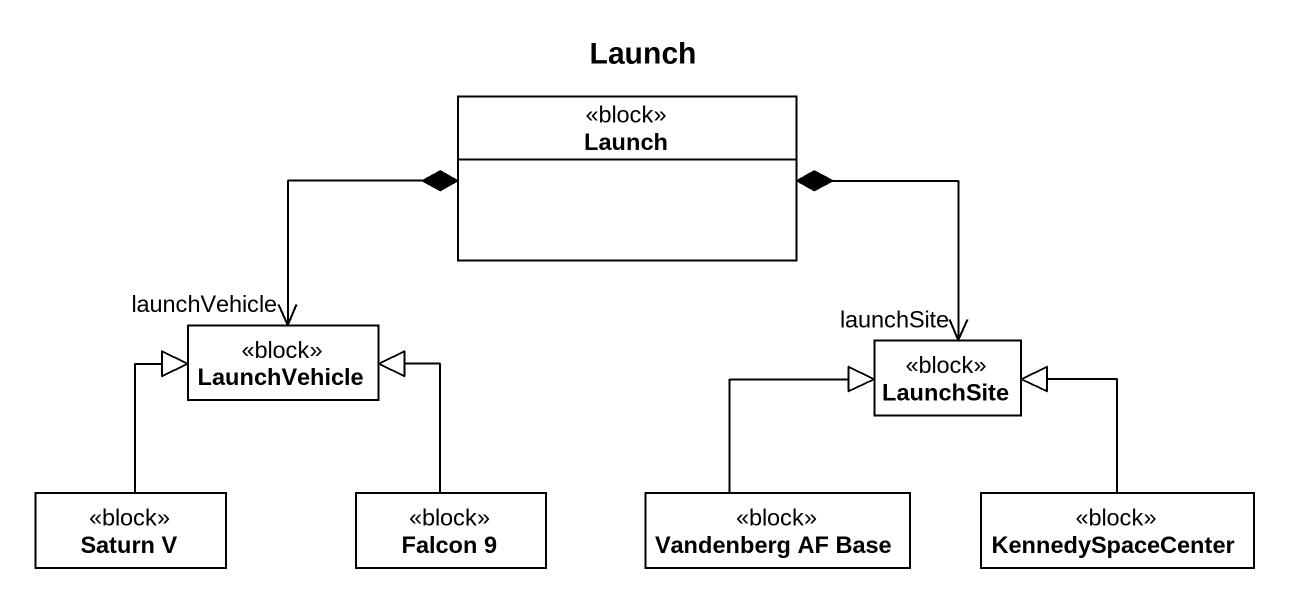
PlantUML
@startuml
title Launch
hide circle
hide empty members
class Launch <<block>>
class LaunchVehicle <<block>>
class LaunchSite <<block>>
class "Saturn V" as Saturn_V <<block>>
class "Falcon 9" as Falcon_9 <<block>>
class "Vandenberg AF Base" as Vandenberg_AF_Base <<block>>
class KennedySpaceCenter <<block>>
Launch *-left-> "launchVehicle" LaunchVehicle
Launch *--> "launchSite" LaunchSite
Saturn_V -up-|> LaunchVehicle
Falcon_9 -up-|> LaunchVehicle
Vandenberg_AF_Base -up-|> LaunchSite
KennedySpaceCenter -up-|> LaunchSite
@enduml
